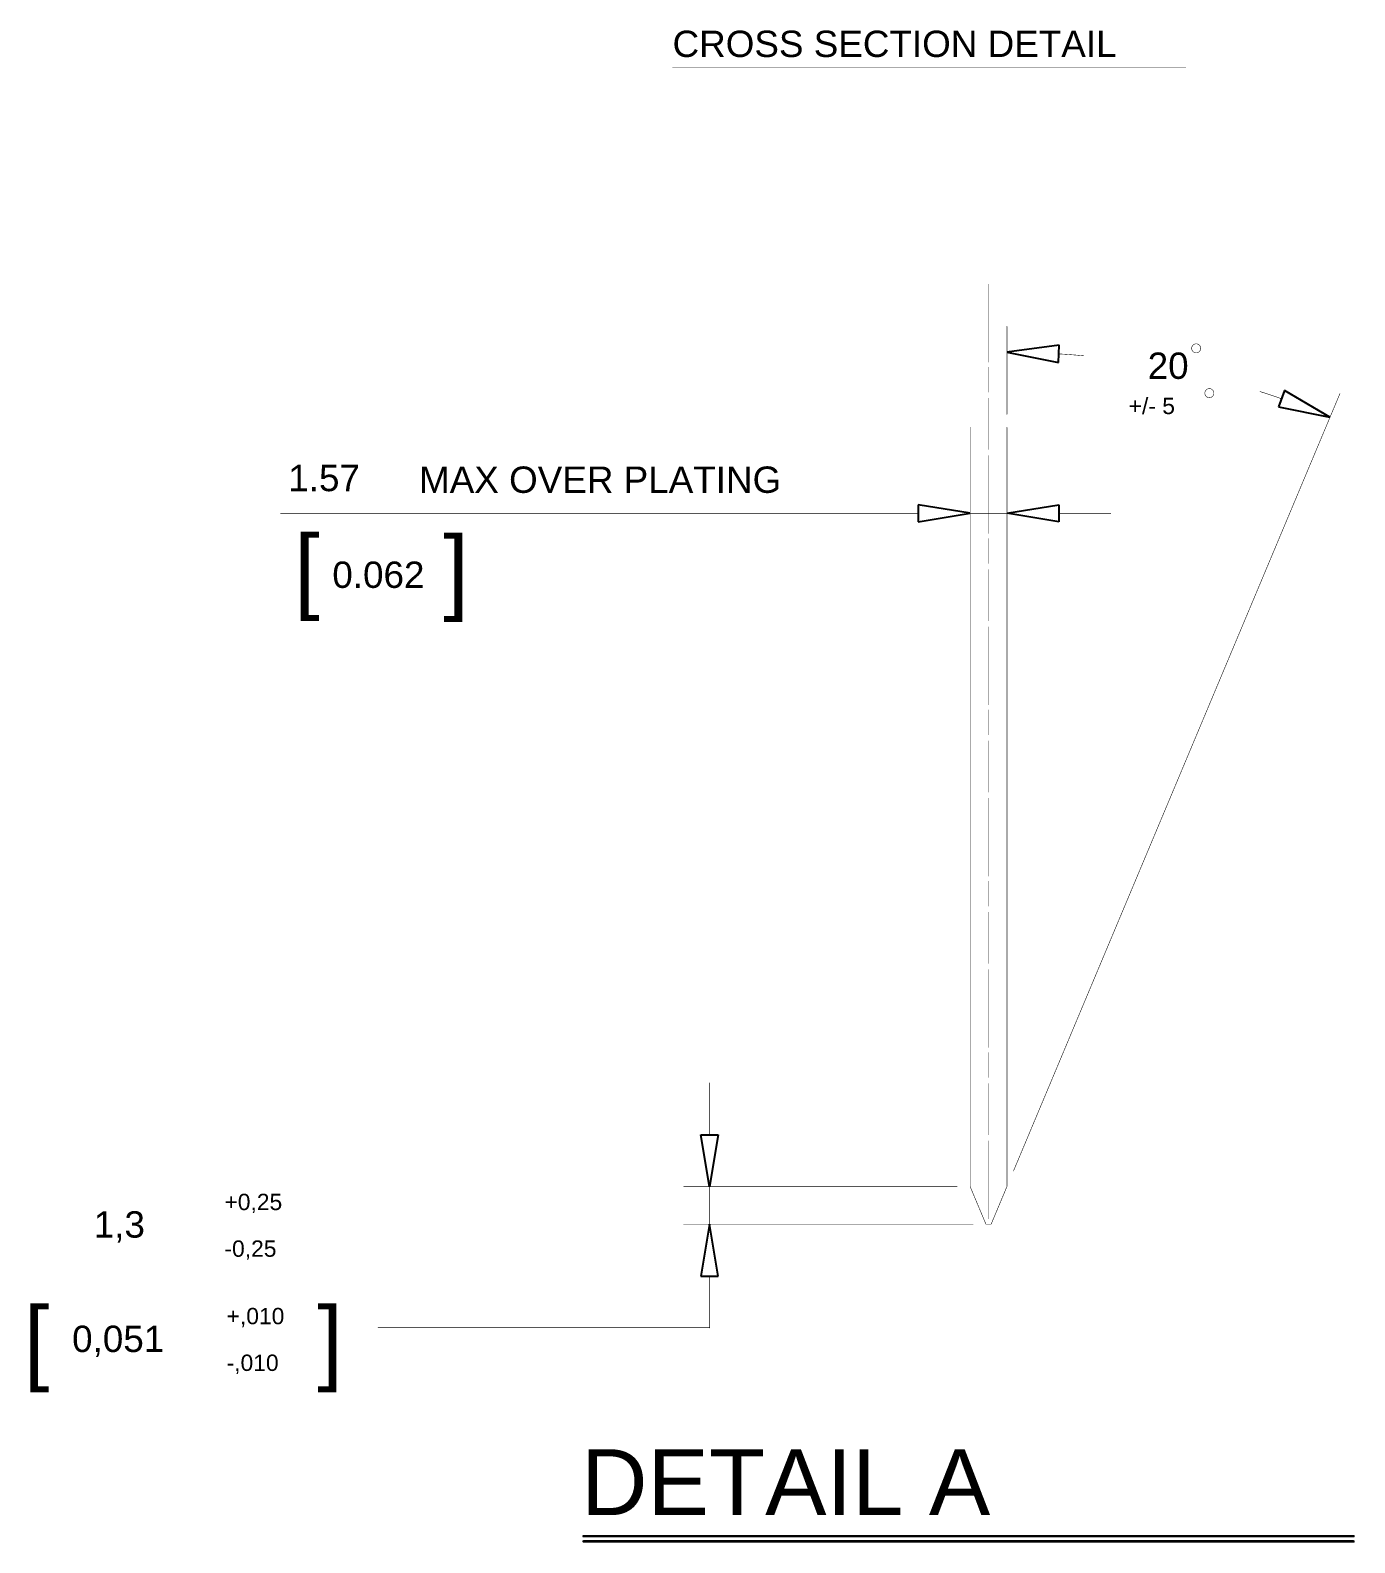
# Model space of a CAD drawing. Header units: inches. Extents: x -1.3 to 11.9, y -6.8 to 4.2.
# Drawn here: x -0.996 to 1.516, y -6.769 to -3.9 of the extents above; entities that cross this region are included whole.
import ezdxf

# ---------------------------------------------------------------- set-up
doc = ezdxf.new("R2010")
doc.units = ezdxf.units.IN
doc.header["$MEASUREMENT"] = 0
doc.layers.add('FAB_DWG_INFO', color=1, linetype='Continuous')
doc.styles.add('Arial', font='', dxfattribs={"height": 0.2})
doc.styles.get('Arial').set_extended_font_data('Arial')

msp = doc.modelspace()

# ---------------------------------------------------------------- linework, layer by layer
at = {"layer": 'FAB_DWG_INFO'}
for p, q in [((0.9556, -4.4976), (0.8567, -4.511)), ((0.9545, -4.5304), (0.9556, -4.4976)), ((0.8567, -4.511), (0.9545, -4.5304)), ((0.9545, -4.5304), (0.9545, -4.5304)), ((1.3834, -4.5838), (1.3717, -4.6144)), ((1.3834, -4.5838), (1.3834, -4.5838)), ((1.4694, -4.6344), (1.3834, -4.5838)), ((1.3717, -4.6144), (1.4694, -4.6344)), ((0.6886, -4.8001), (0.6886, -4.8001)), ((0.6886, -4.8001), (0.6886, -4.8329)), ((0.787, -4.8165), (0.6886, -4.8001)), ((0.6886, -4.8329), (0.787, -4.8165)), ((0.8567, -4.8165), (0.9551, -4.8001)), ((0.9551, -4.8329), (0.8567, -4.8165)), ((0.9551, -4.8001), (0.9551, -4.8001)), ((0.9551, -4.8001), (0.9551, -4.8329)), ((0.2764, -5.9953), (0.2764, -5.9953)), ((0.2764, -5.9953), (0.3092, -5.9953)), ((0.2928, -6.0937), (0.2764, -5.9953)), ((0.3092, -5.9953), (0.2928, -6.0937)), ((0.2928, -6.165), (0.2764, -6.2634)), ((0.3092, -6.2634), (0.2928, -6.165)), ((0.2764, -6.2634), (0.2764, -6.2634)), ((0.2764, -6.2634), (0.3092, -6.2634))]:
    msp.add_line(p, q, dxfattribs=at)
for points in [[(0.2225, -3.9709, 0.0004, 0.0004, 0), (1.1963, -3.9709, 0.0004, 0.0004, 0)], [(0.2225, -3.9709, 0.0004, 0.0004, 0), (1.1963, -3.9709, 0.0004, 0.0004, 0)], [(0.8218, -4.5295, 0.001, 0.001, 0), (0.8218, -4.3821, 0.001, 0.001, 0)], [(0.8567, -4.6288, 0.001, 0.001, 0), (0.8567, -4.4617, 0.001, 0.001, 0)], [(0.9551, -4.514, 0.001, 0.001, -0.00742), (1.0019, -4.5176, 0.001, 0.001, 0)], [(0.8218, -4.5865, 0.001, 0.001, 0), (0.8218, -4.5395, 0.001, 0.001, 0)], [(0.9815, -5.7964, 0.001, 0.001, 0), (1.4885, -4.589, 0.001, 0.001, 0)], [(1.3365, -4.5854, 0.001, 0.001, -0.006829), (1.3776, -4.5991, 0.001, 0.001, 0)], [(0.8218, -4.6955, 0.001, 0.001, 0), (0.8218, -4.5985, 0.001, 0.001, 0)], [(0.787, -6.0937, 0.001, 0.001, 0), (0.787, -4.6534, 0.001, 0.001, 0)], [(0.8567, -6.0937, 0.001, 0.001, 0), (0.8567, -4.6534, 0.001, 0.001, 0)], [(0.787, -4.8657, 0.001, 0.001, 0), (0.787, -4.678, 0.001, 0.001, 0)], [(0.8567, -4.8657, 0.001, 0.001, 0), (0.8567, -4.678, 0.001, 0.001, 0)], [(0.8218, -4.8545, 0.001, 0.001, 0), (0.8218, -4.7071, 0.001, 0.001, 0)], [(-0.5212, -4.8165, 0.001, 0.001, 0), (0.6886, -4.8165, 0.001, 0.001, 0)], [(0.787, -4.8165, 0.001, 0.001, 0), (0.8567, -4.8165, 0.001, 0.001, 0)], [(0.9551, -4.8165, 0.001, 0.001, 0), (1.0535, -4.8165, 0.001, 0.001, 0)], [(0.8218, -4.9115, 0.001, 0.001, 0), (0.8218, -4.8645, 0.001, 0.001, 0)], [(0.8218, -5.0205, 0.001, 0.001, 0), (0.8218, -4.9235, 0.001, 0.001, 0)], [(0.8218, -5.1795, 0.001, 0.001, 0), (0.8218, -5.0321, 0.001, 0.001, 0)], [(0.8218, -5.2365, 0.001, 0.001, 0), (0.8218, -5.1895, 0.001, 0.001, 0)], [(0.8218, -5.3455, 0.001, 0.001, 0), (0.8218, -5.2485, 0.001, 0.001, 0)], [(0.8218, -5.5045, 0.001, 0.001, 0), (0.8218, -5.3571, 0.001, 0.001, 0)], [(0.8218, -5.5615, 0.001, 0.001, 0), (0.8218, -5.5145, 0.001, 0.001, 0)], [(0.8218, -5.6705, 0.001, 0.001, 0), (0.8218, -5.5735, 0.001, 0.001, 0)], [(0.8218, -5.8295, 0.001, 0.001, 0), (0.8218, -5.6821, 0.001, 0.001, 0)], [(0.8691, -6.0642, 0.001, 0.001, 0), (0.972, -5.8191, 0.001, 0.001, 0)], [(0.972, -5.8191, 0.001, 0.001, 0), (0.9815, -5.7964, 0.001, 0.001, 0)], [(0.8218, -5.8865, 0.001, 0.001, 0), (0.8218, -5.8395, 0.001, 0.001, 0)], [(0.2928, -5.9953, 0.001, 0.001, 0), (0.2928, -5.8969, 0.001, 0.001, 0)], [(0.8218, -5.9955, 0.001, 0.001, 0), (0.8218, -5.8985, 0.001, 0.001, 0)], [(0.8218, -6.1545, 0.001, 0.001, 0), (0.8218, -6.0071, 0.001, 0.001, 0)], [(0.2436, -6.0937, 0.001, 0.001, 0), (0.7624, -6.0937, 0.001, 0.001, 0)], [(0.2928, -6.165, 0.001, 0.001, 0), (0.2928, -6.0937, 0.001, 0.001, 0)], [(0.787, -6.0937, 0.001, 0.001, 0), (0.8169, -6.165, 0.001, 0.001, 0)], [(0.8268, -6.165, 0.001, 0.001, 0), (0.8567, -6.0937, 0.001, 0.001, 0)], [(0.2436, -6.165, 0.001, 0.001, 0), (0.7923, -6.165, 0.001, 0.001, 0)], [(0.8169, -6.165, 0.001, 0.001, 0), (0.8268, -6.165, 0.001, 0.001, 0)], [(0.2928, -6.3618, 0.001, 0.001, 0), (0.2928, -6.2634, 0.001, 0.001, 0)], [(-0.3362, -6.3608, 0.001, 0.001, 0), (0.2928, -6.3608, 0.001, 0.001, 0)], [(0.0539, -6.7568, 0.005, 0.005, 0), (1.5139, -6.7568, 0.005, 0.005, 0)], [(0.0539, -6.7668, 0.005, 0.005, 0), (1.5139, -6.7668, 0.005, 0.005, 0)]]:
    msp.add_lwpolyline(points, format="xyseb", dxfattribs=at)
for points in [[(0.2224, -3.9709, 0.0002, 0.0002, 1), (0.2226, -3.9709, 0.0002, 0.0002, 1)], [(0.2224, -3.9709, 0.0002, 0.0002, 1), (0.2226, -3.9709, 0.0002, 0.0002, 1)], [(1.1962, -3.9709, 0.0002, 0.0002, 1), (1.1964, -3.9709, 0.0002, 0.0002, 1)], [(1.1962, -3.9709, 0.0002, 0.0002, 1), (1.1964, -3.9709, 0.0002, 0.0002, 1)], [(0.8216, -4.3821, 0.0005, 0.0005, 1), (0.8221, -4.3821, 0.0005, 0.0005, 1)], [(0.8564, -4.4617, 0.0005, 0.0005, 1), (0.8569, -4.4617, 0.0005, 0.0005, 1)], [(1.2242, -4.5035, 0.001, 0.001, 1), (1.2071, -4.5035, 0.001, 0.001, 1)], [(1.2069, -4.5035, 0.0005, 0.0005, 1), (1.2074, -4.5035, 0.0005, 0.0005, 1)], [(1.224, -4.5035, 0.0005, 0.0005, 1), (1.2245, -4.5035, 0.0005, 0.0005, 1)], [(0.8216, -4.5295, 0.0005, 0.0005, 1), (0.8221, -4.5295, 0.0005, 0.0005, 1)], [(0.9548, -4.514, 0.0005, 0.0005, 1), (0.9553, -4.514, 0.0005, 0.0005, 1)], [(1.0016, -4.5176, 0.0005, 0.0005, 1), (1.0021, -4.5176, 0.0005, 0.0005, 1)], [(0.8216, -4.5395, 0.0005, 0.0005, 1), (0.8221, -4.5395, 0.0005, 0.0005, 1)], [(0.8216, -4.5865, 0.0005, 0.0005, 1), (0.8221, -4.5865, 0.0005, 0.0005, 1)], [(1.2492, -4.5885, 0.001, 0.001, 1), (1.2321, -4.5885, 0.001, 0.001, 1)], [(1.2319, -4.5885, 0.0005, 0.0005, 1), (1.2324, -4.5885, 0.0005, 0.0005, 1)], [(1.249, -4.5885, 0.0005, 0.0005, 1), (1.2495, -4.5885, 0.0005, 0.0005, 1)], [(1.3363, -4.5854, 0.0005, 0.0005, 1), (1.3368, -4.5854, 0.0005, 0.0005, 1)], [(1.4882, -4.589, 0.0005, 0.0005, 1), (1.4887, -4.589, 0.0005, 0.0005, 1)], [(0.8216, -4.5985, 0.0005, 0.0005, 1), (0.8221, -4.5985, 0.0005, 0.0005, 1)], [(1.3773, -4.5991, 0.0005, 0.0005, 1), (1.3778, -4.5991, 0.0005, 0.0005, 1)], [(0.8564, -4.6288, 0.0005, 0.0005, 1), (0.8569, -4.6288, 0.0005, 0.0005, 1)], [(0.7867, -4.6534, 0.0005, 0.0005, 1), (0.7872, -4.6534, 0.0005, 0.0005, 1)], [(0.8564, -4.6534, 0.0005, 0.0005, 1), (0.8569, -4.6534, 0.0005, 0.0005, 1)], [(0.7867, -4.678, 0.0005, 0.0005, 1), (0.7872, -4.678, 0.0005, 0.0005, 1)], [(0.8216, -4.6955, 0.0005, 0.0005, 1), (0.8221, -4.6955, 0.0005, 0.0005, 1)], [(0.8564, -4.678, 0.0005, 0.0005, 1), (0.8569, -4.678, 0.0005, 0.0005, 1)], [(0.8216, -4.7071, 0.0005, 0.0005, 1), (0.8221, -4.7071, 0.0005, 0.0005, 1)], [(-0.5214, -4.8165, 0.0005, 0.0005, 1), (-0.5209, -4.8165, 0.0005, 0.0005, 1)], [(0.6883, -4.8165, 0.0005, 0.0005, 1), (0.6888, -4.8165, 0.0005, 0.0005, 1)], [(0.7867, -4.8165, 0.0005, 0.0005, 1), (0.7872, -4.8165, 0.0005, 0.0005, 1)], [(0.8564, -4.8165, 0.0005, 0.0005, 1), (0.8569, -4.8165, 0.0005, 0.0005, 1)], [(0.9549, -4.8165, 0.0005, 0.0005, 1), (0.9554, -4.8165, 0.0005, 0.0005, 1)], [(1.0533, -4.8165, 0.0005, 0.0005, 1), (1.0538, -4.8165, 0.0005, 0.0005, 1)], [(0.7867, -4.8657, 0.0005, 0.0005, 1), (0.7872, -4.8657, 0.0005, 0.0005, 1)], [(0.8216, -4.8545, 0.0005, 0.0005, 1), (0.8221, -4.8545, 0.0005, 0.0005, 1)], [(0.8216, -4.8645, 0.0005, 0.0005, 1), (0.8221, -4.8645, 0.0005, 0.0005, 1)], [(0.8564, -4.8657, 0.0005, 0.0005, 1), (0.8569, -4.8657, 0.0005, 0.0005, 1)], [(0.8216, -4.9115, 0.0005, 0.0005, 1), (0.8221, -4.9115, 0.0005, 0.0005, 1)], [(0.8216, -4.9235, 0.0005, 0.0005, 1), (0.8221, -4.9235, 0.0005, 0.0005, 1)], [(0.8216, -5.0205, 0.0005, 0.0005, 1), (0.8221, -5.0205, 0.0005, 0.0005, 1)], [(0.8216, -5.0321, 0.0005, 0.0005, 1), (0.8221, -5.0321, 0.0005, 0.0005, 1)], [(0.8216, -5.1795, 0.0005, 0.0005, 1), (0.8221, -5.1795, 0.0005, 0.0005, 1)], [(0.8216, -5.1895, 0.0005, 0.0005, 1), (0.8221, -5.1895, 0.0005, 0.0005, 1)], [(0.8216, -5.2365, 0.0005, 0.0005, 1), (0.8221, -5.2365, 0.0005, 0.0005, 1)], [(0.8216, -5.2485, 0.0005, 0.0005, 1), (0.8221, -5.2485, 0.0005, 0.0005, 1)], [(0.8216, -5.3455, 0.0005, 0.0005, 1), (0.8221, -5.3455, 0.0005, 0.0005, 1)], [(0.8216, -5.3571, 0.0005, 0.0005, 1), (0.8221, -5.3571, 0.0005, 0.0005, 1)], [(0.8216, -5.5045, 0.0005, 0.0005, 1), (0.8221, -5.5045, 0.0005, 0.0005, 1)], [(0.8216, -5.5145, 0.0005, 0.0005, 1), (0.8221, -5.5145, 0.0005, 0.0005, 1)], [(0.8216, -5.5615, 0.0005, 0.0005, 1), (0.8221, -5.5615, 0.0005, 0.0005, 1)], [(0.8216, -5.5735, 0.0005, 0.0005, 1), (0.8221, -5.5735, 0.0005, 0.0005, 1)], [(0.8216, -5.6705, 0.0005, 0.0005, 1), (0.8221, -5.6705, 0.0005, 0.0005, 1)], [(0.8216, -5.6821, 0.0005, 0.0005, 1), (0.8221, -5.6821, 0.0005, 0.0005, 1)], [(0.9718, -5.8191, 0.0005, 0.0005, 1), (0.9723, -5.8191, 0.0005, 0.0005, 1)], [(0.9718, -5.8191, 0.0005, 0.0005, 1), (0.9723, -5.8191, 0.0005, 0.0005, 1)], [(0.9813, -5.7964, 0.0005, 0.0005, 1), (0.9818, -5.7964, 0.0005, 0.0005, 1)], [(0.9813, -5.7964, 0.0005, 0.0005, 1), (0.9818, -5.7964, 0.0005, 0.0005, 1)], [(0.8216, -5.8295, 0.0005, 0.0005, 1), (0.8221, -5.8295, 0.0005, 0.0005, 1)], [(0.8216, -5.8395, 0.0005, 0.0005, 1), (0.8221, -5.8395, 0.0005, 0.0005, 1)], [(0.2925, -5.8969, 0.0005, 0.0005, 1), (0.293, -5.8969, 0.0005, 0.0005, 1)], [(0.8216, -5.8865, 0.0005, 0.0005, 1), (0.8221, -5.8865, 0.0005, 0.0005, 1)], [(0.8216, -5.8985, 0.0005, 0.0005, 1), (0.8221, -5.8985, 0.0005, 0.0005, 1)], [(0.2925, -5.9953, 0.0005, 0.0005, 1), (0.293, -5.9953, 0.0005, 0.0005, 1)], [(0.8216, -5.9955, 0.0005, 0.0005, 1), (0.8221, -5.9955, 0.0005, 0.0005, 1)], [(0.8216, -6.0071, 0.0005, 0.0005, 1), (0.8221, -6.0071, 0.0005, 0.0005, 1)], [(0.8688, -6.0642, 0.0005, 0.0005, 1), (0.8693, -6.0642, 0.0005, 0.0005, 1)], [(0.2433, -6.0937, 0.0005, 0.0005, 1), (0.2438, -6.0937, 0.0005, 0.0005, 1)], [(0.2925, -6.0937, 0.0005, 0.0005, 1), (0.293, -6.0937, 0.0005, 0.0005, 1)], [(0.7621, -6.0937, 0.0005, 0.0005, 1), (0.7626, -6.0937, 0.0005, 0.0005, 1)], [(0.7867, -6.0937, 0.0005, 0.0005, 1), (0.7872, -6.0937, 0.0005, 0.0005, 1)], [(0.7867, -6.0937, 0.0005, 0.0005, 1), (0.7872, -6.0937, 0.0005, 0.0005, 1)], [(0.8564, -6.0937, 0.0005, 0.0005, 1), (0.8569, -6.0937, 0.0005, 0.0005, 1)], [(0.8564, -6.0937, 0.0005, 0.0005, 1), (0.8569, -6.0937, 0.0005, 0.0005, 1)], [(0.2433, -6.165, 0.0005, 0.0005, 1), (0.2438, -6.165, 0.0005, 0.0005, 1)], [(0.2925, -6.165, 0.0005, 0.0005, 1), (0.293, -6.165, 0.0005, 0.0005, 1)], [(0.7921, -6.165, 0.0005, 0.0005, 1), (0.7926, -6.165, 0.0005, 0.0005, 1)], [(0.8167, -6.165, 0.0005, 0.0005, 1), (0.8172, -6.165, 0.0005, 0.0005, 1)], [(0.8167, -6.165, 0.0005, 0.0005, 1), (0.8172, -6.165, 0.0005, 0.0005, 1)], [(0.8216, -6.1545, 0.0005, 0.0005, 1), (0.8221, -6.1545, 0.0005, 0.0005, 1)], [(0.8265, -6.165, 0.0005, 0.0005, 1), (0.827, -6.165, 0.0005, 0.0005, 1)], [(0.8265, -6.165, 0.0005, 0.0005, 1), (0.827, -6.165, 0.0005, 0.0005, 1)], [(0.2925, -6.2634, 0.0005, 0.0005, 1), (0.293, -6.2634, 0.0005, 0.0005, 1)], [(-0.3364, -6.3608, 0.0005, 0.0005, 1), (-0.3359, -6.3608, 0.0005, 0.0005, 1)], [(0.2925, -6.3608, 0.0005, 0.0005, 1), (0.293, -6.3608, 0.0005, 0.0005, 1)], [(0.2925, -6.3618, 0.0005, 0.0005, 1), (0.293, -6.3618, 0.0005, 0.0005, 1)], [(0.0527, -6.7568, 0.0025, 0.0025, 1), (0.0552, -6.7568, 0.0025, 0.0025, 1)], [(0.0527, -6.7668, 0.0025, 0.0025, 1), (0.0552, -6.7668, 0.0025, 0.0025, 1)], [(1.5127, -6.7568, 0.0025, 0.0025, 1), (1.5152, -6.7568, 0.0025, 0.0025, 1)], [(1.5127, -6.7668, 0.0025, 0.0025, 1), (1.5152, -6.7668, 0.0025, 0.0025, 1)]]:
    msp.add_lwpolyline(points, format="xyseb", close=True, dxfattribs=at)

# ---------------------------------------------------------------- texts
at = {"layer": 'FAB_DWG_INFO', "style": 'Arial'}
for s, height, p in [('CROSS SECTION DETAIL', 0.05, (0.2225, -3.9509)), ('CROSS SECTION DETAIL', 0.05, (0.2225, -3.9509)), ('20', 0.05, (1.1237, -4.5615)), ('+/- 5', 0.031, (1.0876, -4.6283)), ('1.57', 0.05, (-0.5063, -4.7745)), ('MAX OVER PLATING', 0.05, (-0.2583, -4.7777)), ('[', 0.125, (-0.4952, -4.9831)), (']', 0.125, (-0.2124, -4.9848)), ('0.062', 0.05, (-0.4228, -4.958)), ('+0,25', 0.031, (-0.6274, -6.1383)), ('1,3', 0.05, (-0.8753, -6.1905)), ('-0,25', 0.031, (-0.6274, -6.2268)), ('[', 0.125, (-1.0082, -6.4465)), ('+,010', 0.031, (-0.6233, -6.3548)), (']', 0.125, (-0.4511, -6.4465)), ('0,051', 0.05, (-0.9163, -6.4075)), ('-,010', 0.031, (-0.6233, -6.4434)), ('DETAIL A', 0.125, (0.0489, -6.7168))]:
    msp.add_text(s, height=height, dxfattribs=at).set_placement(p)

doc.saveas('drawing.dxf')
